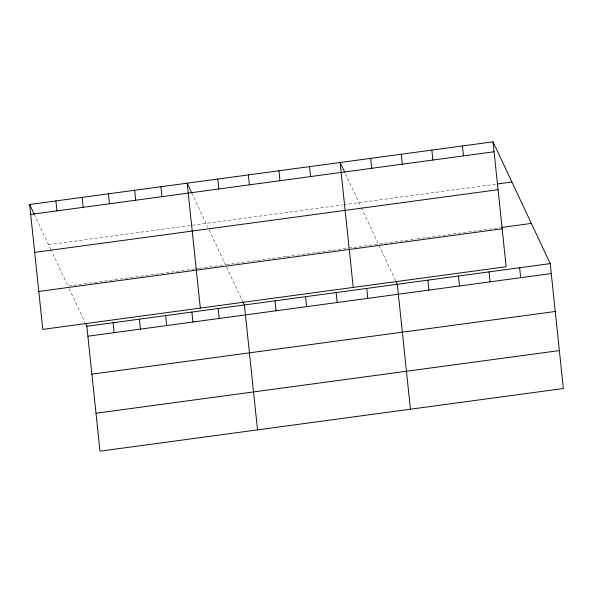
<?xml version="1.0" encoding="UTF-8"?>
<svg xmlns="http://www.w3.org/2000/svg" width="593" height="593" viewBox="0 0 593 593"><rect width="100%" height="100%" fill="white"/><g stroke="black" fill="none" stroke-linecap="round" stroke-linejoin="round"><path stroke-width="0.44" stroke-dasharray="2.96 2.22" d="M48.53 244.672L342.791 204.881M343.695 204.755L496.608 184.082M194.734 268.94L67.973 286.078L50.857 249.638M195.638 268.814L198.359 268.451M199.263 268.325L225.518 264.774L208.41 228.335M226.422 264.656L285.789 256.628M286.686 256.51L347.854 248.237M348.751 248.111L416.212 238.994M417.109 238.868L499.862 227.682M345.393 173.756L360.929 206.831M361.315 207.661L395.42 280.274M191.724 192.821L208.017 227.512M226.652 267.191L242.507 300.947M34.179 214.125L50.472 248.815M69.107 288.494L84.962 322.251"/><path stroke-width="0.89" d="M493.02 141.823L506.148 266.731L42.778 329.389L29.65 204.481L493.02 141.823L550.222 263.611L563.35 388.519L99.98 451.177L86.852 326.269L85.718 323.86M30.695 214.421L494.065 151.764M497.505 183.956L511.9 182.014M34.683 252.359L498.053 189.701M501.663 227.438L531.343 223.42M38.79 291.452L502.16 228.787M86.852 326.269L550.222 263.611M87.897 336.216L551.268 273.558M91.885 374.153L555.256 311.495M95.992 413.239L559.362 350.582M344.637 172.148L340.108 162.497L353.235 287.405M395.798 281.075L397.31 284.292L410.438 409.192M191.724 192.821L187.195 183.178L200.323 308.086M242.885 301.755L244.398 304.965L257.525 429.873M29.65 204.481L34.179 214.125M519.638 267.747L520.684 277.687M489.055 271.883L490.1 281.823M462.436 145.96L463.481 155.9M458.478 276.019L459.523 285.959M431.852 150.096L432.897 160.036M427.894 280.155L428.939 290.096M401.276 154.232L402.321 164.172M370.692 158.368L371.737 168.308M366.726 288.428L367.771 298.368M336.142 292.564L337.187 302.504M309.524 166.633L310.569 176.581M305.565 296.7L306.611 306.64M278.94 170.769L279.985 180.709M274.982 300.829L276.027 310.776M248.363 174.905L249.408 184.846M217.779 179.042L218.824 188.982M218.142 308.516L219.188 318.463M191.88 312.066L192.925 322.014M160.94 186.728L161.985 196.668M165.625 315.617L166.67 325.564M134.678 190.279L135.723 200.219M139.37 319.167L140.415 329.115M108.423 193.829L109.468 203.77M113.107 322.718L114.152 332.666M82.168 197.38L83.213 207.32M55.905 200.931L56.95 210.871"/></g></svg>
